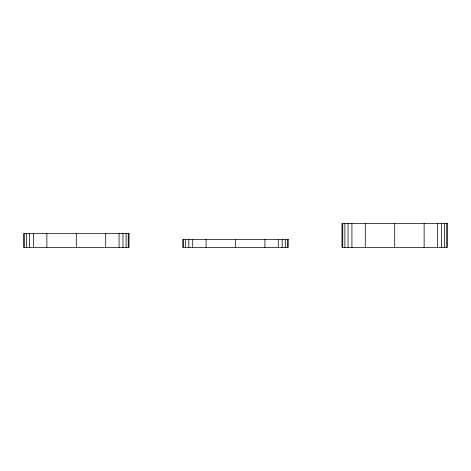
<?xml version="1.0" encoding="UTF-8"?>
<svg xmlns="http://www.w3.org/2000/svg" width="471" height="471" viewBox="0 0 471 471"><rect width="100%" height="100%" fill="white"/><g stroke="black" fill="none" stroke-linecap="round" stroke-linejoin="round"><path stroke-width="0.71" d="M446.673 223.554L446.673 247.446M444.542 223.554L444.542 247.446M441.38 223.554L441.38 247.446M437.5 223.554L437.5 247.446M424.13 223.554L424.13 247.446M394.71 223.554L394.71 247.446M365.296 223.554L365.296 247.446M351.925 223.554L351.925 247.446M348.045 223.554L348.045 247.446M344.878 223.554L344.878 247.446M342.753 223.554L342.753 247.446M287.457 239.48L287.457 247.446M285.332 239.48L285.332 247.446M282.17 239.48L282.17 247.446M278.284 239.48L278.284 247.446M264.914 239.48L264.914 247.446M235.5 239.48L235.5 247.446M206.086 239.48L206.086 247.446M192.716 239.48L192.716 247.446M188.83 239.48L188.83 247.446M185.668 239.48L185.668 247.446M183.543 239.48L183.543 247.446M128.247 233.51L128.247 247.446M126.116 233.51L126.116 247.446M122.955 233.51L122.955 247.446M119.075 233.51L119.075 247.446M105.704 233.51L105.704 247.446M76.29 233.51L76.29 247.446M46.87 233.51L46.87 247.446M33.5 233.51L33.5 247.446M29.62 233.51L29.62 247.446M26.458 233.51L26.458 247.446M24.327 233.51L24.327 247.446M447.45 223.554L341.97 223.554L341.97 247.446L447.45 247.446L447.45 223.554M129.03 233.51L23.55 233.51L23.55 247.446L129.03 247.446L129.03 233.51M288.24 239.48L182.76 239.48L182.76 247.446L288.24 247.446L288.24 239.48"/></g></svg>
